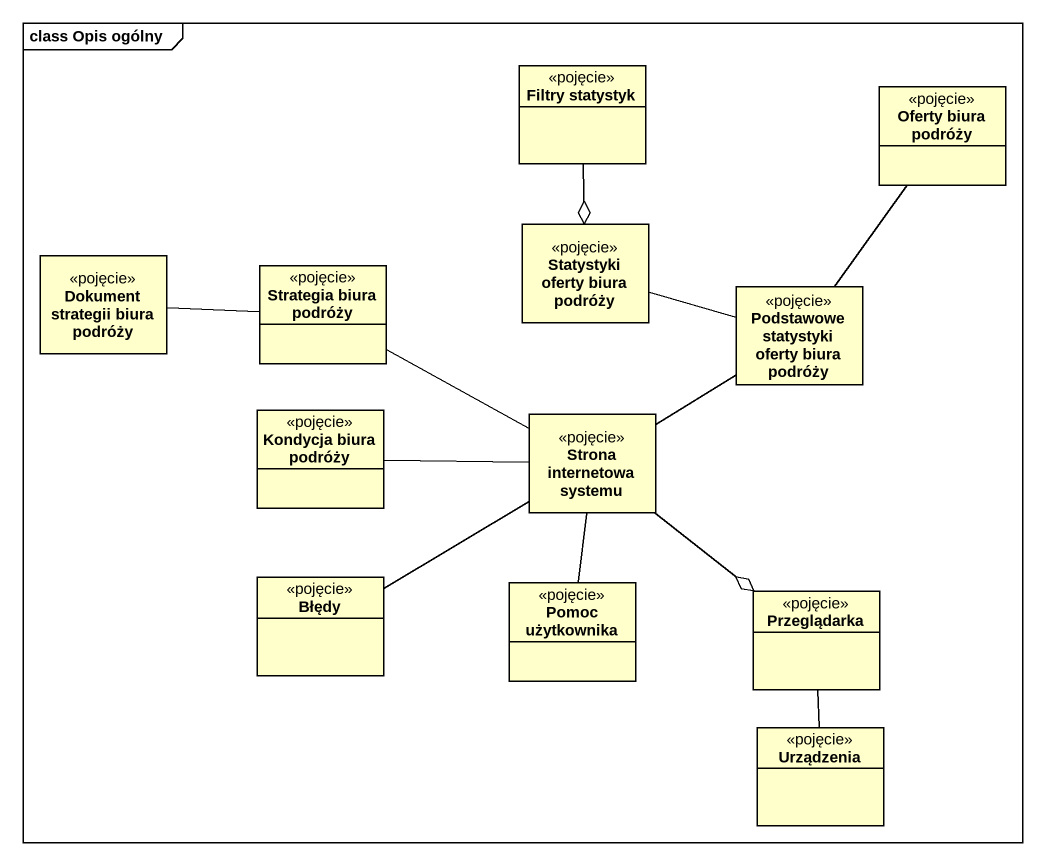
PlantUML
@startuml
mainframe class Opis ogólny
hide circle
hide empty members
class "Filtry statystyk" as Filtry_statystyk <<pojęcie>>
class "Oferty biura podróży" as Oferty_biura_podróży <<pojęcie>>
class "Statystyki oferty biura podróży" as Statystyki_oferty_biura <<pojęcie>>
class "Dokument strategii biura podróży" as Dokument_strategii_biura <<pojęcie>>
class "Strategia biura podróży" as Strategia_biura_podróży <<pojęcie>>
class "Podstawowe statystyki oferty biura podróży" as Podstawowe_statystyki <<pojęcie>>
class "Kondycja biura podróży" as Kondycja_biura_podróży <<pojęcie>>
class "Strona internetowa systemu" as Strona_internetowa_systemu <<pojęcie>>
class Błędy <<pojęcie>>
class "Pomoc użytkownika" as Pomoc_użytkownika <<pojęcie>>
class Przeglądarka <<pojęcie>>
class Urządzenia <<pojęcie>>
Filtry_statystyk --o Statystyki_oferty_biura
Strategia_biura_podróży -left- Dokument_strategii_biura
Podstawowe_statystyki -up- Oferty_biura_podróży
Podstawowe_statystyki -left- Statystyki_oferty_biura
Strona_internetowa_systemu -left- Strategia_biura_podróży
Strona_internetowa_systemu -up- Podstawowe_statystyki
Strona_internetowa_systemu -left- Kondycja_biura_podróży
Strona_internetowa_systemu -- Pomoc_użytkownika
Strona_internetowa_systemu --o Przeglądarka
Błędy -right- Strona_internetowa_systemu
Urządzenia -up- Przeglądarka
@enduml
